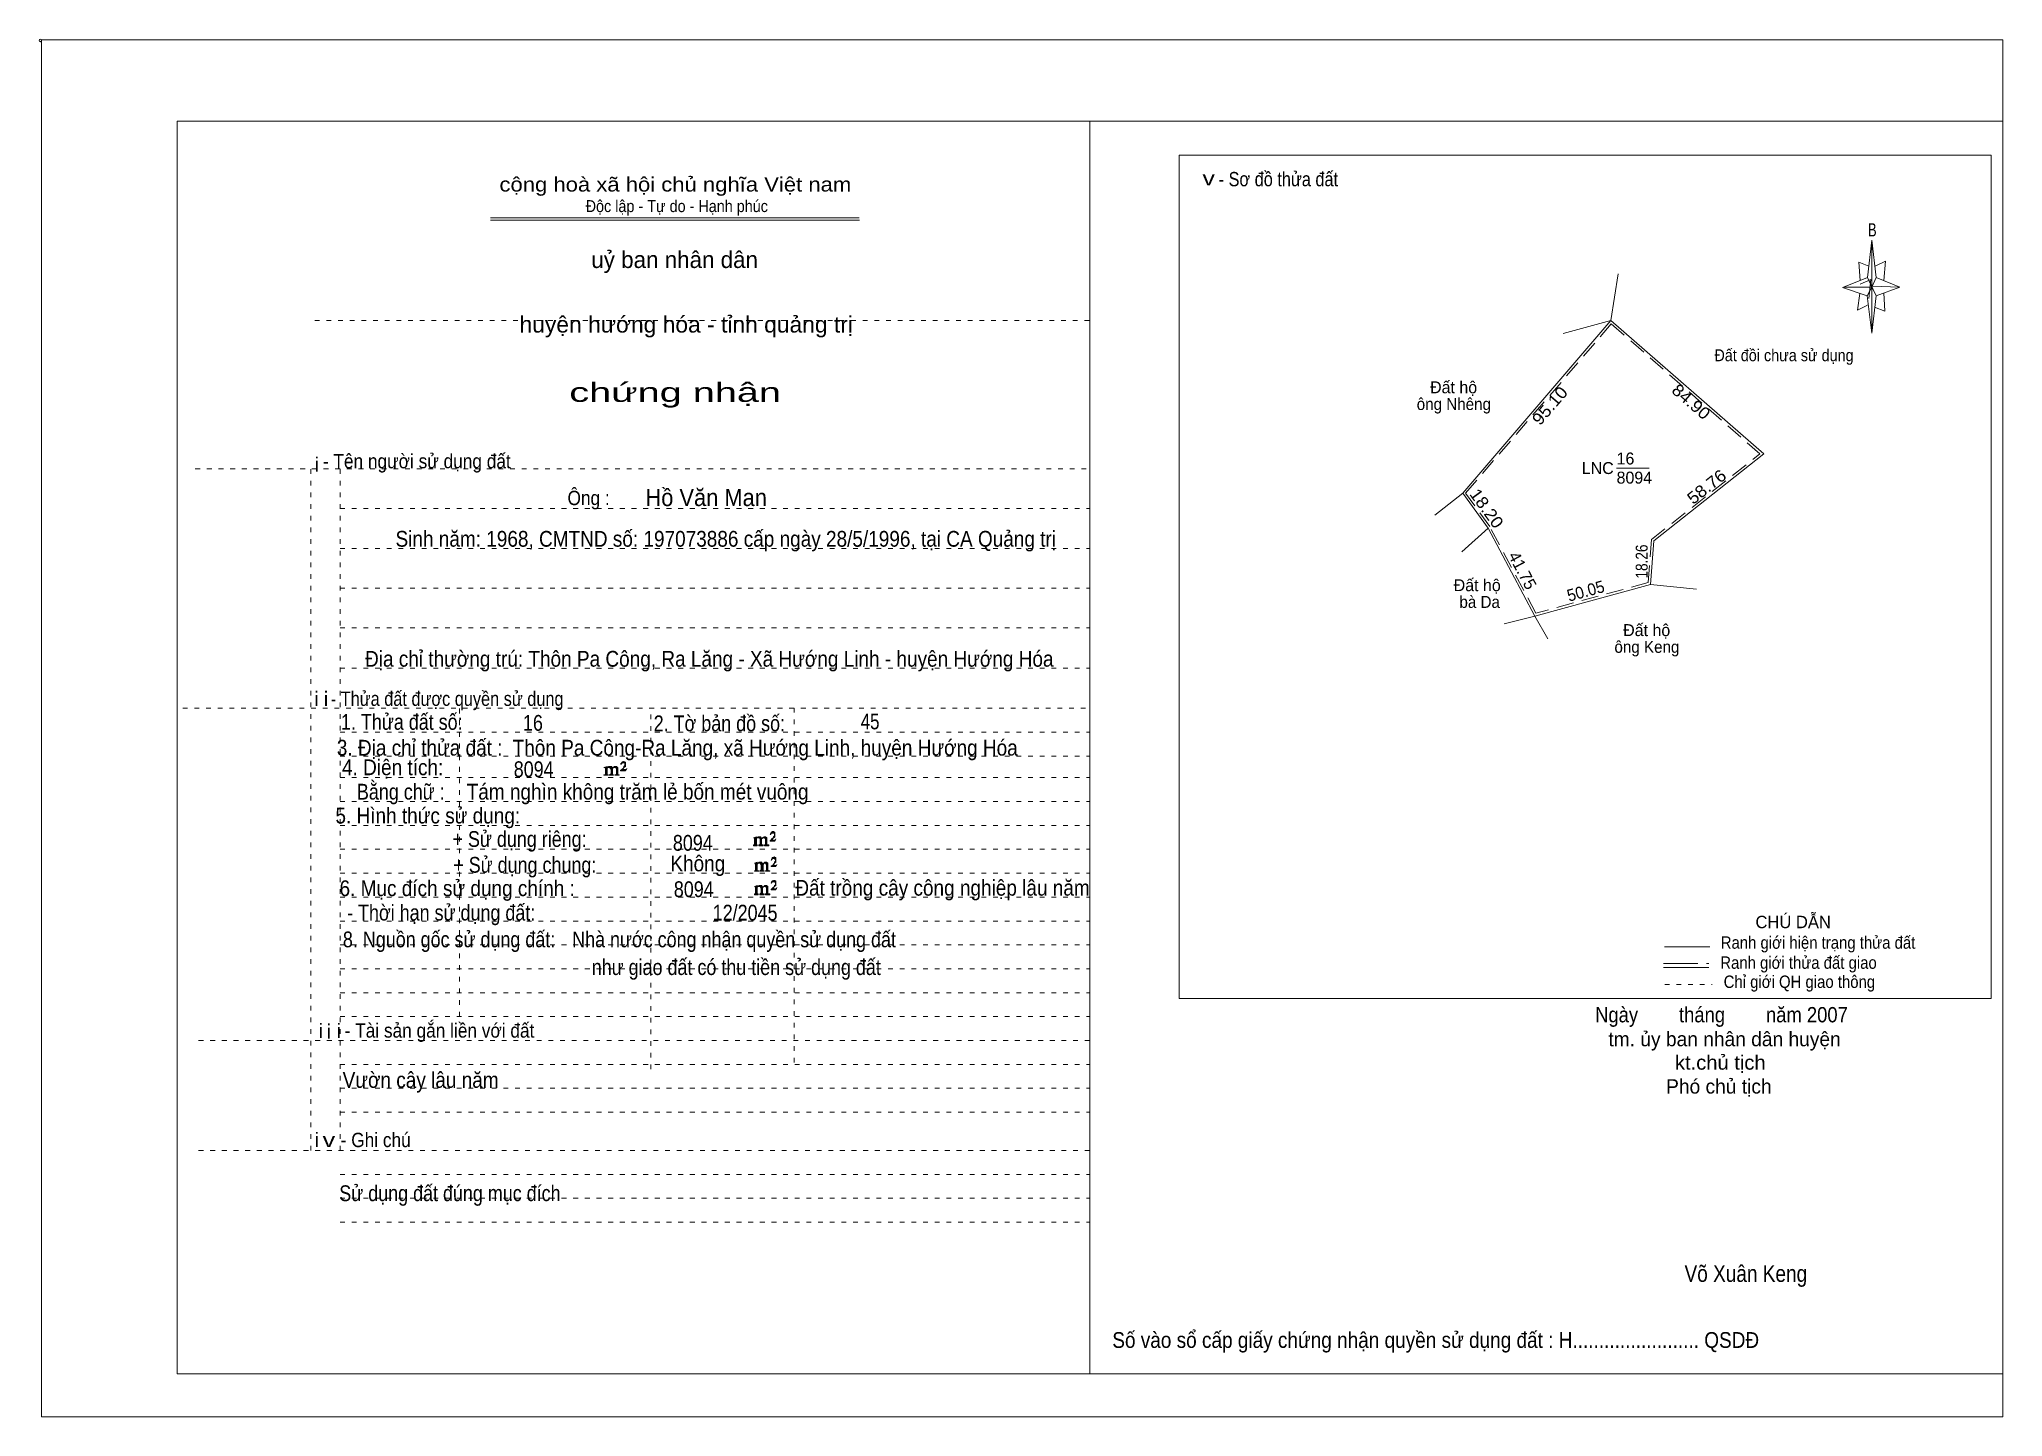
# Model space of a CAD drawing. Header units: centimetres. Extents: x -1.6 to 39.5, y -3.3 to 25.5.
import ezdxf
from ezdxf.enums import TextEntityAlignment as Align

# ---------------------------------------------------------------- set-up
doc = ezdxf.new("R2010")
doc.units = ezdxf.units.CM
doc.header["$LTSCALE"] = 0.12
for name, pattern in [('DOTTED', [1.5, 0.3, -1.2]), ('LONG_DASHED', [7.5, 6, -1.5]), ('MEDIUM_DASHED', [4.5, 3, -1.5])]:
    doc.linetypes.add(name, pattern=pattern)
for name, color, linetype, lineweight in [('1', 7, 'DOTTED', 13), ('10', 7, 'Continuous', 13), ('4', 7, 'Continuous', 13), ('5', 7, 'Continuous', 13), ('50', 7, 'Continuous', 13)]:
    doc.layers.add(name, color=color, linetype=linetype, lineweight=lineweight)

msp = doc.modelspace()

# ---------------------------------------------------------------- hatches: boundary and pattern name
at = {"layer": '50'}
for points in [[(10.27, 10.13), (10.27, 10.12), (10.27, 10.11), (10.25, 10.11), (10.24, 10.11), (10.24, 10.1), (10.33, 10.1), (10.33, 10.11), (10.32, 10.11), (10.31, 10.11), (10.31, 10.12), (10.31, 10.13), (10.31, 10.24), (10.31, 10.25), (10.32, 10.26), (10.34, 10.26), (10.35, 10.26), (10.36, 10.26), (10.37, 10.25), (10.39, 10.22), (10.39, 10.13), (10.37, 10.12), (10.37, 10.11), (10.36, 10.11), (10.35, 10.11), (10.35, 10.1), (10.44, 10.1), (10.44, 10.11), (10.43, 10.11), (10.42, 10.11), (10.42, 10.12), (10.42, 10.13), (10.42, 10.24), (10.44, 10.26), (10.45, 10.26), (10.46, 10.26), (10.49, 10.26), (10.49, 10.25), (10.5, 10.24), (10.5, 10.22), (10.5, 10.13), (10.5, 10.12), (10.49, 10.11), (10.49, 10.11), (10.47, 10.11), (10.47, 10.1), (10.56, 10.1), (10.56, 10.11), (10.55, 10.11), (10.54, 10.11), (10.53, 10.12), (10.53, 10.13), (10.53, 10.2), (10.53, 10.25), (10.53, 10.26), (10.52, 10.27), (10.5, 10.28), (10.47, 10.28), (10.46, 10.28), (10.44, 10.27), (10.41, 10.25), (10.41, 10.26), (10.4, 10.28), (10.39, 10.28), (10.37, 10.28), (10.35, 10.28), (10.34, 10.28), (10.32, 10.26), (10.31, 10.26), (10.31, 10.25), (10.31, 10.25), (10.31, 10.26), (10.31, 10.28), (10.24, 10.26), (10.24, 10.26), (10.25, 10.26), (10.27, 10.25), (10.27, 10.24), (10.27, 10.23)], [(10.69, 10.19), (10.72, 10.24), (10.72, 10.24), (10.71, 10.22), (10.69, 10.22), (10.68, 10.22), (10.63, 10.22), (10.66, 10.26), (10.67, 10.27), (10.69, 10.28), (10.69, 10.3), (10.69, 10.32), (10.69, 10.34), (10.69, 10.35), (10.69, 10.37), (10.68, 10.38), (10.67, 10.38), (10.66, 10.39), (10.65, 10.39), (10.63, 10.38), (10.63, 10.38), (10.62, 10.37), (10.61, 10.35), (10.59, 10.33), (10.61, 10.33), (10.61, 10.35), (10.62, 10.35), (10.63, 10.36), (10.65, 10.36), (10.66, 10.36), (10.67, 10.35), (10.68, 10.35), (10.68, 10.32), (10.68, 10.3), (10.66, 10.28), (10.66, 10.26), (10.65, 10.25), (10.59, 10.2), (10.59, 10.19)], [(13.39, 8.66), (13.39, 8.65), (13.39, 8.64), (13.38, 8.64), (13.37, 8.64), (13.37, 8.62), (13.45, 8.62), (13.45, 8.64), (13.44, 8.64), (13.43, 8.64), (13.43, 8.65), (13.43, 8.66), (13.43, 8.77), (13.43, 8.78), (13.44, 8.79), (13.47, 8.79), (13.48, 8.79), (13.49, 8.79), (13.5, 8.78), (13.51, 8.74), (13.51, 8.66), (13.5, 8.65), (13.5, 8.64), (13.49, 8.64), (13.48, 8.64), (13.48, 8.62), (13.57, 8.62), (13.57, 8.64), (13.55, 8.64), (13.54, 8.64), (13.54, 8.65), (13.54, 8.66), (13.54, 8.77), (13.57, 8.79), (13.58, 8.79), (13.59, 8.79), (13.61, 8.79), (13.61, 8.78), (13.62, 8.77), (13.62, 8.74), (13.62, 8.66), (13.62, 8.65), (13.61, 8.64), (13.61, 8.64), (13.6, 8.64), (13.6, 8.62), (13.69, 8.62), (13.69, 8.64), (13.67, 8.64), (13.66, 8.64), (13.65, 8.65), (13.65, 8.66), (13.65, 8.73), (13.65, 8.78), (13.65, 8.79), (13.64, 8.8), (13.62, 8.81), (13.6, 8.81), (13.59, 8.81), (13.57, 8.8), (13.53, 8.78), (13.53, 8.79), (13.52, 8.81), (13.51, 8.81), (13.5, 8.81), (13.48, 8.81), (13.47, 8.81), (13.44, 8.79), (13.43, 8.79), (13.43, 8.78), (13.43, 8.78), (13.43, 8.79), (13.43, 8.81), (13.37, 8.79), (13.37, 8.79), (13.38, 8.79), (13.39, 8.78), (13.39, 8.77), (13.39, 8.76)], [(13.82, 8.72), (13.84, 8.77), (13.84, 8.77), (13.83, 8.74), (13.82, 8.74), (13.81, 8.74), (13.75, 8.74), (13.79, 8.79), (13.8, 8.8), (13.82, 8.81), (13.82, 8.83), (13.82, 8.84), (13.82, 8.87), (13.82, 8.88), (13.82, 8.9), (13.81, 8.91), (13.8, 8.91), (13.79, 8.92), (13.77, 8.92), (13.75, 8.91), (13.75, 8.91), (13.74, 8.9), (13.73, 8.88), (13.72, 8.86), (13.73, 8.86), (13.73, 8.88), (13.74, 8.88), (13.75, 8.89), (13.77, 8.89), (13.79, 8.89), (13.8, 8.88), (13.81, 8.88), (13.81, 8.84), (13.81, 8.83), (13.79, 8.81), (13.79, 8.79), (13.77, 8.78), (13.72, 8.73), (13.72, 8.72)], [(13.41, 8.12), (13.41, 8.11), (13.41, 8.1), (13.4, 8.1), (13.39, 8.1), (13.39, 8.09), (13.48, 8.09), (13.48, 8.1), (13.47, 8.1), (13.45, 8.1), (13.45, 8.11), (13.45, 8.12), (13.45, 8.23), (13.45, 8.24), (13.47, 8.26), (13.49, 8.26), (13.5, 8.26), (13.51, 8.26), (13.52, 8.24), (13.53, 8.21), (13.53, 8.12), (13.52, 8.11), (13.52, 8.1), (13.51, 8.1), (13.5, 8.1), (13.5, 8.09), (13.59, 8.09), (13.59, 8.1), (13.58, 8.1), (13.57, 8.1), (13.57, 8.11), (13.57, 8.12), (13.57, 8.23), (13.59, 8.26), (13.6, 8.26), (13.61, 8.26), (13.63, 8.26), (13.63, 8.24), (13.64, 8.23), (13.64, 8.21), (13.64, 8.12), (13.64, 8.11), (13.63, 8.1), (13.63, 8.1), (13.62, 8.1), (13.62, 8.09), (13.71, 8.09), (13.71, 8.1), (13.7, 8.1), (13.69, 8.1), (13.67, 8.11), (13.67, 8.12), (13.67, 8.2), (13.67, 8.24), (13.67, 8.26), (13.66, 8.27), (13.64, 8.28), (13.62, 8.28), (13.61, 8.28), (13.59, 8.27), (13.55, 8.24), (13.55, 8.26), (13.54, 8.28), (13.53, 8.28), (13.52, 8.28), (13.5, 8.28), (13.49, 8.28), (13.47, 8.26), (13.45, 8.26), (13.45, 8.24), (13.45, 8.24), (13.45, 8.26), (13.45, 8.28), (13.39, 8.26), (13.39, 8.26), (13.4, 8.26), (13.41, 8.24), (13.41, 8.23), (13.41, 8.22)], [(13.84, 8.19), (13.86, 8.23), (13.86, 8.23), (13.85, 8.21), (13.84, 8.21), (13.83, 8.21), (13.77, 8.21), (13.81, 8.26), (13.82, 8.27), (13.84, 8.28), (13.84, 8.3), (13.84, 8.31), (13.84, 8.33), (13.84, 8.34), (13.84, 8.37), (13.83, 8.38), (13.82, 8.38), (13.81, 8.39), (13.8, 8.39), (13.77, 8.38), (13.77, 8.38), (13.76, 8.37), (13.75, 8.34), (13.74, 8.32), (13.75, 8.32), (13.75, 8.34), (13.76, 8.34), (13.77, 8.36), (13.8, 8.36), (13.81, 8.36), (13.82, 8.34), (13.83, 8.34), (13.83, 8.31), (13.83, 8.3), (13.81, 8.28), (13.81, 8.26), (13.8, 8.24), (13.74, 8.2), (13.74, 8.19)], [(13.84, 7.7), (13.86, 7.75), (13.86, 7.75), (13.85, 7.72), (13.84, 7.72), (13.83, 7.72), (13.77, 7.72), (13.81, 7.77), (13.82, 7.78), (13.84, 7.79), (13.84, 7.81), (13.84, 7.82), (13.84, 7.85), (13.84, 7.86), (13.84, 7.88), (13.83, 7.89), (13.82, 7.89), (13.81, 7.9), (13.79, 7.9), (13.77, 7.89), (13.77, 7.89), (13.76, 7.88), (13.75, 7.86), (13.74, 7.84), (13.75, 7.84), (13.75, 7.86), (13.76, 7.86), (13.77, 7.87), (13.79, 7.87), (13.81, 7.87), (13.82, 7.86), (13.83, 7.86), (13.83, 7.82), (13.83, 7.81), (13.81, 7.79), (13.81, 7.77), (13.79, 7.76), (13.74, 7.71), (13.74, 7.7)], [(13.41, 7.64), (13.41, 7.63), (13.41, 7.62), (13.4, 7.62), (13.39, 7.62), (13.39, 7.6), (13.47, 7.6), (13.47, 7.62), (13.46, 7.62), (13.45, 7.62), (13.45, 7.63), (13.45, 7.64), (13.45, 7.75), (13.45, 7.76), (13.46, 7.77), (13.49, 7.77), (13.5, 7.77), (13.51, 7.77), (13.52, 7.76), (13.53, 7.72), (13.53, 7.64), (13.52, 7.63), (13.52, 7.62), (13.51, 7.62), (13.5, 7.62), (13.5, 7.6), (13.59, 7.6), (13.59, 7.62), (13.57, 7.62), (13.56, 7.62), (13.56, 7.63), (13.56, 7.64), (13.56, 7.75), (13.59, 7.77), (13.6, 7.77), (13.61, 7.77), (13.63, 7.77), (13.63, 7.76), (13.64, 7.75), (13.64, 7.72), (13.64, 7.64), (13.64, 7.63), (13.63, 7.62), (13.63, 7.62), (13.62, 7.62), (13.62, 7.6), (13.71, 7.6), (13.71, 7.62), (13.69, 7.62), (13.68, 7.62), (13.67, 7.63), (13.67, 7.64), (13.67, 7.71), (13.67, 7.76), (13.67, 7.77), (13.66, 7.78), (13.64, 7.79), (13.62, 7.79), (13.61, 7.79), (13.59, 7.78), (13.55, 7.76), (13.55, 7.77), (13.54, 7.79), (13.53, 7.79), (13.52, 7.79), (13.5, 7.79), (13.49, 7.79), (13.46, 7.77), (13.45, 7.77), (13.45, 7.76), (13.45, 7.76), (13.45, 7.77), (13.45, 7.79), (13.39, 7.77), (13.39, 7.77), (13.4, 7.77), (13.41, 7.76), (13.41, 7.75), (13.41, 7.74)]]:
    msp.add_hatch(color=256, dxfattribs=at).paths.add_polyline_path(points)

# ---------------------------------------------------------------- linework, layer by layer
at = {"layer": '1', "linetype": 'Continuous'}
for p, q in [((1.31, -2.42), (1.31, 23.78)), ((1.31, 23.78), (39.51, 23.78)), ((20.41, -2.42), (20.41, 23.78)), ((39.51, -2.42), (39.51, 23.78)), ((7.87, 21.76), (15.58, 21.76)), ((7.87, 21.71), (15.59, 21.71)), ((36.67, 20.13), (36.16, 20.3)), ((1.31, -2.42), (39.51, -2.42))]:
    msp.add_line(p, q, dxfattribs=at)
at = {"layer": '1'}
for p, q in [((4.19, 19.61), (20.41, 19.61)), ((1.69, 16.51), (20.41, 16.51)), ((4.11, 2.25), (4.11, 16.51)), ((4.72, 2.25), (4.72, 16.51)), ((4.72, 15.68), (20.41, 15.68)), ((4.72, 14.84), (20.41, 14.84)), ((4.72, 14.01), (20.41, 14.01)), ((4.72, 13.18), (20.41, 13.18)), ((4.72, 12.34), (20.41, 12.34)), ((1.43, 11.5), (20.41, 11.5)), ((7.22, 5.05), (7.22, 11.5)), ((11.22, 3.95), (11.22, 11.5)), ((14.22, 4.09), (14.22, 11.5)), ((4.72, 11), (20.41, 11)), ((4.72, 10.5), (20.41, 10.5)), ((4.72, 10.05), (20.41, 10.05)), ((4.72, 9.55), (20.41, 9.55)), ((4.72, 9.05), (20.41, 9.05)), ((4.72, 8.55), (20.41, 8.55)), ((4.72, 8.05), (20.41, 8.05)), ((4.72, 7.55), (20.41, 7.55)), ((4.72, 7.05), (20.41, 7.05)), ((4.72, 6.55), (20.41, 6.55)), ((4.72, 6.05), (20.41, 6.05)), ((4.72, 5.55), (20.41, 5.55)), ((4.72, 5.05), (20.41, 5.05)), ((1.76, 4.55), (20.41, 4.55)), ((4.72, 4.05), (20.41, 4.05)), ((4.72, 3.55), (20.41, 3.55)), ((4.72, 3.05), (20.41, 3.05)), ((1.76, 2.25), (20.41, 2.25)), ((4.72, 1.75), (20.41, 1.75)), ((4.72, 1.25), (20.41, 1.25)), ((4.72, 0.75), (20.41, 0.75))]:
    msp.add_line(p, q, dxfattribs=at)
at = {"layer": '1', "linetype": 'Continuous'}
msp.add_lwpolyline([(-1.53, -3.32), (39.51, -3.32), (39.51, 25.48), (-1.53, 25.48)], close=True, dxfattribs=at)
msp.add_lwpolyline([(36.68, 19.93), (36.47, 19.83), (36.52, 20.18)], dxfattribs=at)
at = {"layer": '10'}
for p, q in [((31.46, 20.59), (31.31, 19.61)), ((28.21, 16), (31.31, 19.61)), ((31.31, 19.61), (30.31, 19.34)), ((31.31, 19.61), (34.51, 16.82)), ((31.43, 16.52), (32.11, 16.52)), ((32.14, 14.09), (29.72, 13.43)), ((32.14, 14.09), (33.1, 13.99)), ((29.72, 13.43), (29.08, 13.27))]:
    msp.add_line(p, q, dxfattribs=at)
at = {"layer": '10', "linetype": 'MEDIUM_DASHED'}
msp.add_line((28.78, 15.3), (28.27, 16), dxfattribs=at)
for points in [[(28.27, 16), (31.32, 19.54), (34.43, 16.82)], [(32.09, 14.13), (32.16, 15.03), (34.43, 16.82)], [(32.09, 14.13), (29.74, 13.49), (28.78, 15.29)]]:
    msp.add_lwpolyline(points, dxfattribs=at)
at = {"layer": '10'}
for points in [[(32.14, 14.09), (32.21, 15), (34.51, 16.82)], [(28.74, 15.27), (28.21, 16), (27.63, 15.54)], [(29.99, 12.95), (29.72, 13.43), (28.74, 15.27), (28.19, 14.77)]]:
    msp.add_lwpolyline(points, dxfattribs=at)
at = {"layer": '4'}
for p, q in [((32.43, 6.51), (33.38, 6.51)), ((32.41, 6.08), (33.36, 6.08))]:
    msp.add_line(p, q, dxfattribs=at)
at = {"layer": '4', "linetype": 'LONG_DASHED'}
msp.add_line((32.41, 6.16), (33.36, 6.16), dxfattribs=at)
at = {"layer": '4', "linetype": 'DOTTED'}
msp.add_line((32.44, 5.72), (33.43, 5.72), dxfattribs=at)
at = {"layer": '4'}
msp.add_lwpolyline([(22.28, 23.07), (39.27, 23.07), (39.27, 5.43), (22.28, 5.43)], close=True, dxfattribs=at)
msp.add_circle((-1.55, 25.47), 0.025, dxfattribs=at)
at = {"layer": '5'}
for p, q in [((36.68, 20.51), (36.77, 21.29)), ((36.86, 20.51), (37.36, 20.31)), ((37.02, 20.19), (37.04, 19.81)), ((36.86, 20.13), (36.77, 19.35)), ((37.04, 19.81), (36.83, 19.89))]:
    msp.add_line(p, q, dxfattribs=at)
for points in [[(36.77, 21.29), (36.86, 20.51), (36.77, 20.31)], [(36.77, 20.31), (36.18, 20.31), (36.68, 20.51), (36.86, 20.13), (37.36, 20.31), (36.77, 20.33)], [(36.77, 20.31), (36.77, 19.35), (36.67, 20.13)]]:
    msp.add_lwpolyline(points, close=True, dxfattribs=at)
for points in [[(36.71, 20.75), (36.5, 20.83), (36.53, 20.45)], [(36.84, 20.75), (37.06, 20.85), (37.02, 20.45)], [(36.77, 20.31), (36.68, 20.51), (36.18, 20.31)], [(36.53, 20.37), (36.75, 20.47), (36.71, 20.07)], [(36.77, 20.31), (36.86, 20.13), (37.36, 20.31)]]:
    msp.add_lwpolyline(points, dxfattribs=at)
at = {"layer": '50'}
for points in [[(10.27, 10.13), (10.27, 10.12), (10.27, 10.11), (10.25, 10.11), (10.24, 10.11), (10.24, 10.1), (10.33, 10.1), (10.33, 10.11), (10.32, 10.11), (10.31, 10.11), (10.31, 10.12), (10.31, 10.13), (10.31, 10.24), (10.31, 10.25), (10.32, 10.26), (10.34, 10.26), (10.35, 10.26), (10.36, 10.26), (10.37, 10.25), (10.39, 10.22), (10.39, 10.13), (10.37, 10.12), (10.37, 10.11), (10.36, 10.11), (10.35, 10.11), (10.35, 10.1), (10.44, 10.1), (10.44, 10.11), (10.43, 10.11), (10.42, 10.11), (10.42, 10.12), (10.42, 10.13), (10.42, 10.24), (10.44, 10.26), (10.45, 10.26), (10.46, 10.26), (10.49, 10.26), (10.49, 10.25), (10.5, 10.24), (10.5, 10.22), (10.5, 10.13), (10.5, 10.12), (10.49, 10.11), (10.49, 10.11), (10.47, 10.11), (10.47, 10.1), (10.56, 10.1), (10.56, 10.11), (10.55, 10.11), (10.54, 10.11), (10.53, 10.12), (10.53, 10.13), (10.53, 10.2), (10.53, 10.25), (10.53, 10.26), (10.52, 10.27), (10.5, 10.28), (10.47, 10.28), (10.46, 10.28), (10.44, 10.27), (10.41, 10.25), (10.41, 10.26), (10.4, 10.28), (10.39, 10.28), (10.37, 10.28), (10.35, 10.28), (10.34, 10.28), (10.32, 10.26), (10.31, 10.26), (10.31, 10.25), (10.31, 10.25), (10.31, 10.26), (10.31, 10.28), (10.24, 10.26), (10.24, 10.26), (10.25, 10.26), (10.27, 10.25), (10.27, 10.24), (10.27, 10.23)], [(10.69, 10.19), (10.72, 10.24), (10.72, 10.24), (10.71, 10.22), (10.69, 10.22), (10.68, 10.22), (10.63, 10.22), (10.66, 10.26), (10.67, 10.27), (10.69, 10.28), (10.69, 10.3), (10.69, 10.32), (10.69, 10.34), (10.69, 10.35), (10.69, 10.37), (10.68, 10.38), (10.67, 10.38), (10.66, 10.39), (10.65, 10.39), (10.63, 10.38), (10.63, 10.38), (10.62, 10.37), (10.61, 10.35), (10.59, 10.33), (10.61, 10.33), (10.61, 10.35), (10.62, 10.35), (10.63, 10.36), (10.65, 10.36), (10.66, 10.36), (10.67, 10.35), (10.68, 10.35), (10.68, 10.32), (10.68, 10.3), (10.66, 10.28), (10.66, 10.26), (10.65, 10.25), (10.59, 10.2), (10.59, 10.19)], [(13.39, 8.66), (13.39, 8.65), (13.39, 8.64), (13.38, 8.64), (13.37, 8.64), (13.37, 8.62), (13.45, 8.62), (13.45, 8.64), (13.44, 8.64), (13.43, 8.64), (13.43, 8.65), (13.43, 8.66), (13.43, 8.77), (13.43, 8.78), (13.44, 8.79), (13.47, 8.79), (13.48, 8.79), (13.49, 8.79), (13.5, 8.78), (13.51, 8.74), (13.51, 8.66), (13.5, 8.65), (13.5, 8.64), (13.49, 8.64), (13.48, 8.64), (13.48, 8.62), (13.57, 8.62), (13.57, 8.64), (13.55, 8.64), (13.54, 8.64), (13.54, 8.65), (13.54, 8.66), (13.54, 8.77), (13.57, 8.79), (13.58, 8.79), (13.59, 8.79), (13.61, 8.79), (13.61, 8.78), (13.62, 8.77), (13.62, 8.74), (13.62, 8.66), (13.62, 8.65), (13.61, 8.64), (13.61, 8.64), (13.6, 8.64), (13.6, 8.62), (13.69, 8.62), (13.69, 8.64), (13.67, 8.64), (13.66, 8.64), (13.65, 8.65), (13.65, 8.66), (13.65, 8.73), (13.65, 8.78), (13.65, 8.79), (13.64, 8.8), (13.62, 8.81), (13.6, 8.81), (13.59, 8.81), (13.57, 8.8), (13.53, 8.78), (13.53, 8.79), (13.52, 8.81), (13.51, 8.81), (13.5, 8.81), (13.48, 8.81), (13.47, 8.81), (13.44, 8.79), (13.43, 8.79), (13.43, 8.78), (13.43, 8.78), (13.43, 8.79), (13.43, 8.81), (13.37, 8.79), (13.37, 8.79), (13.38, 8.79), (13.39, 8.78), (13.39, 8.77), (13.39, 8.76)], [(13.82, 8.72), (13.84, 8.77), (13.84, 8.77), (13.83, 8.74), (13.82, 8.74), (13.81, 8.74), (13.75, 8.74), (13.79, 8.79), (13.8, 8.8), (13.82, 8.81), (13.82, 8.83), (13.82, 8.84), (13.82, 8.87), (13.82, 8.88), (13.82, 8.9), (13.81, 8.91), (13.8, 8.91), (13.79, 8.92), (13.77, 8.92), (13.75, 8.91), (13.75, 8.91), (13.74, 8.9), (13.73, 8.88), (13.72, 8.86), (13.73, 8.86), (13.73, 8.88), (13.74, 8.88), (13.75, 8.89), (13.77, 8.89), (13.79, 8.89), (13.8, 8.88), (13.81, 8.88), (13.81, 8.84), (13.81, 8.83), (13.79, 8.81), (13.79, 8.79), (13.77, 8.78), (13.72, 8.73), (13.72, 8.72)], [(13.41, 8.12), (13.41, 8.11), (13.41, 8.1), (13.4, 8.1), (13.39, 8.1), (13.39, 8.09), (13.48, 8.09), (13.48, 8.1), (13.47, 8.1), (13.45, 8.1), (13.45, 8.11), (13.45, 8.12), (13.45, 8.23), (13.45, 8.24), (13.47, 8.26), (13.49, 8.26), (13.5, 8.26), (13.51, 8.26), (13.52, 8.24), (13.53, 8.21), (13.53, 8.12), (13.52, 8.11), (13.52, 8.1), (13.51, 8.1), (13.5, 8.1), (13.5, 8.09), (13.59, 8.09), (13.59, 8.1), (13.58, 8.1), (13.57, 8.1), (13.57, 8.11), (13.57, 8.12), (13.57, 8.23), (13.59, 8.26), (13.6, 8.26), (13.61, 8.26), (13.63, 8.26), (13.63, 8.24), (13.64, 8.23), (13.64, 8.21), (13.64, 8.12), (13.64, 8.11), (13.63, 8.1), (13.63, 8.1), (13.62, 8.1), (13.62, 8.09), (13.71, 8.09), (13.71, 8.1), (13.7, 8.1), (13.69, 8.1), (13.67, 8.11), (13.67, 8.12), (13.67, 8.2), (13.67, 8.24), (13.67, 8.26), (13.66, 8.27), (13.64, 8.28), (13.62, 8.28), (13.61, 8.28), (13.59, 8.27), (13.55, 8.24), (13.55, 8.26), (13.54, 8.28), (13.53, 8.28), (13.52, 8.28), (13.5, 8.28), (13.49, 8.28), (13.47, 8.26), (13.45, 8.26), (13.45, 8.24), (13.45, 8.24), (13.45, 8.26), (13.45, 8.28), (13.39, 8.26), (13.39, 8.26), (13.4, 8.26), (13.41, 8.24), (13.41, 8.23), (13.41, 8.22)], [(13.84, 8.19), (13.86, 8.23), (13.86, 8.23), (13.85, 8.21), (13.84, 8.21), (13.83, 8.21), (13.77, 8.21), (13.81, 8.26), (13.82, 8.27), (13.84, 8.28), (13.84, 8.3), (13.84, 8.31), (13.84, 8.33), (13.84, 8.34), (13.84, 8.37), (13.83, 8.38), (13.82, 8.38), (13.81, 8.39), (13.8, 8.39), (13.77, 8.38), (13.77, 8.38), (13.76, 8.37), (13.75, 8.34), (13.74, 8.32), (13.75, 8.32), (13.75, 8.34), (13.76, 8.34), (13.77, 8.36), (13.8, 8.36), (13.81, 8.36), (13.82, 8.34), (13.83, 8.34), (13.83, 8.31), (13.83, 8.3), (13.81, 8.28), (13.81, 8.26), (13.8, 8.24), (13.74, 8.2), (13.74, 8.19)], [(13.84, 7.7), (13.86, 7.75), (13.86, 7.75), (13.85, 7.72), (13.84, 7.72), (13.83, 7.72), (13.77, 7.72), (13.81, 7.77), (13.82, 7.78), (13.84, 7.79), (13.84, 7.81), (13.84, 7.82), (13.84, 7.85), (13.84, 7.86), (13.84, 7.88), (13.83, 7.89), (13.82, 7.89), (13.81, 7.9), (13.79, 7.9), (13.77, 7.89), (13.77, 7.89), (13.76, 7.88), (13.75, 7.86), (13.74, 7.84), (13.75, 7.84), (13.75, 7.86), (13.76, 7.86), (13.77, 7.87), (13.79, 7.87), (13.81, 7.87), (13.82, 7.86), (13.83, 7.86), (13.83, 7.82), (13.83, 7.81), (13.81, 7.79), (13.81, 7.77), (13.79, 7.76), (13.74, 7.71), (13.74, 7.7)], [(13.41, 7.64), (13.41, 7.63), (13.41, 7.62), (13.4, 7.62), (13.39, 7.62), (13.39, 7.6), (13.47, 7.6), (13.47, 7.62), (13.46, 7.62), (13.45, 7.62), (13.45, 7.63), (13.45, 7.64), (13.45, 7.75), (13.45, 7.76), (13.46, 7.77), (13.49, 7.77), (13.5, 7.77), (13.51, 7.77), (13.52, 7.76), (13.53, 7.72), (13.53, 7.64), (13.52, 7.63), (13.52, 7.62), (13.51, 7.62), (13.5, 7.62), (13.5, 7.6), (13.59, 7.6), (13.59, 7.62), (13.57, 7.62), (13.56, 7.62), (13.56, 7.63), (13.56, 7.64), (13.56, 7.75), (13.59, 7.77), (13.6, 7.77), (13.61, 7.77), (13.63, 7.77), (13.63, 7.76), (13.64, 7.75), (13.64, 7.72), (13.64, 7.64), (13.64, 7.63), (13.63, 7.62), (13.63, 7.62), (13.62, 7.62), (13.62, 7.6), (13.71, 7.6), (13.71, 7.62), (13.69, 7.62), (13.68, 7.62), (13.67, 7.63), (13.67, 7.64), (13.67, 7.71), (13.67, 7.76), (13.67, 7.77), (13.66, 7.78), (13.64, 7.79), (13.62, 7.79), (13.61, 7.79), (13.59, 7.78), (13.55, 7.76), (13.55, 7.77), (13.54, 7.79), (13.53, 7.79), (13.52, 7.79), (13.5, 7.79), (13.49, 7.79), (13.46, 7.77), (13.45, 7.77), (13.45, 7.76), (13.45, 7.76), (13.45, 7.77), (13.45, 7.79), (13.39, 7.77), (13.39, 7.77), (13.4, 7.77), (13.41, 7.76), (13.41, 7.75), (13.41, 7.74)]]:
    msp.add_lwpolyline(points, close=True, dxfattribs=at)

# ---------------------------------------------------------------- texts
at = {"layer": '1'}
for s, height, width, p in [('cộng hoà xã hội chủ nghĩa Việt nam', 0.3, 1.15, (11.735, 22.31)), ('v', 0.3, 1.3, (22.895, 22.44)), ('- Sơ đồ thửa đất ', 0.3, 0.85, (24.4, 22.42)), ('Độc lập - Tự do - Hạnh phúc', 0.25, 0.9, (11.765, 21.88)), ('chứng nhận', 0.4, 1.55, (11.73, 17.91)), ('- Tên người sử dụng đất', 0.3, 0.9, (6.325, 16.52)), ('- Thửa đất được quyền sử dụng', 0.3, 0.85, (6.96, 11.55)), ('- Tài sản gắn liền với đất ', 0.3, 0.9, (6.85, 4.61)), ('v', 0.3, 1.3, (4.485, 2.32)), ('- Ghi chú', 0.3, 0.9, (5.465, 2.32))]:
    msp.add_text(s, height=height, dxfattribs=dict(at, width=width)).set_placement(p, align=Align.CENTER)
for s, height, p in [('uỷ ban nhân dân', 0.35, (11.72, 20.71)), ('i', 0.3, (4.235, 16.45)), ('i', 0.3, (4.225, 11.55)), ('i', 0.3, (4.425, 11.55)), ('i', 0.3, (4.315, 4.6)), ('i', 0.3, (4.485, 4.59)), ('i', 0.3, (4.695, 4.6)), ('i', 0.3, (4.235, 2.32))]:
    msp.add_text(s, height=height, dxfattribs=at).set_placement(p, align=Align.CENTER)
at = {"layer": '10'}
for s, height, width, p in [('Đất đồi chưa sử dụng ', 0.25, 0.9, (34.975, 18.76)), ('ông Nhêng', 0.25, 0.95, (28.025, 17.74)), ('bà Da', 0.25, 0.95, (28.565, 13.6)), ('ông Keng', 0.25, 0.95, (32.065, 12.66)), ('Võ Xuân Keng', 0.35, 0.85, (34.135, -0.5))]:
    msp.add_text(s, height=height, dxfattribs=dict(at, width=width)).set_placement(p, align=Align.CENTER)
for s, p in [('Đất hộ', (28.02, 18.09)), ('Đất hộ ', (28.56, 13.95)), ('Đất hộ', (32.06, 13.01))]:
    msp.add_text(s, height=0.25, dxfattribs=at).set_placement(p, align=Align.CENTER)
for s, rotation, width, p in [('95.10', 49.303, 1.1, (30.128, 17.748)), ('84.90', 319.007, 1.1, (32.908, 17.819)), ('58.76', 38.38, 1.1, (33.392, 16.037)), ('18.20', 306.039, 1.1, (28.61, 15.608)), ('18.26', 90, 0.85, (32.08, 14.57)), ('50.05', 15.4, 0.95, (30.817, 13.834))]:
    msp.add_text(s, height=0.25, rotation=rotation, dxfattribs=dict(at, width=width)).set_placement(p, align=Align.CENTER)
for s, p in [('16', (31.43, 16.6)), ('8094', (31.43, 16.2))]:
    msp.add_text(s, height=0.25, dxfattribs=at).set_placement(p)
msp.add_text('LNC', height=0.25, dxfattribs=at).set_placement((31.37, 16.4), align=Align.RIGHT)
msp.add_text('41.75', height=0.25, rotation=298.063, dxfattribs=at).set_placement((29.351, 14.324), align=Align.CENTER)
at = {"layer": '4'}
msp.add_text('CHÚ DẪN', height=0.2591, dxfattribs=at).set_placement((35.125, 6.9), align=Align.CENTER)
at = {"layer": '4', "width": 0.9}
for s, p in [('Ranh giới hiện trạng thửa đất', (35.645, 6.47)), ('Ranh giới thửa đất giao ', (35.28, 6.05)), ('Chỉ giới QH giao thông', (35.255, 5.65))]:
    msp.add_text(s, height=0.2591, dxfattribs=at).set_placement(p, align=Align.CENTER)
at = {"layer": '5', "width": 0.75}
msp.add_text('B', height=0.276, dxfattribs=at).set_placement((36.78, 21.37), align=Align.CENTER)
at = {"layer": '50'}
for s, height, width, p in [('  huyện hướng hóa - tỉnh quảng trị', 0.34, 1.05, (11.83, 19.36)), ('Ông :', 0.3, 0.9, (9.92, 15.75)), ('Hồ Văn Man', 0.36, 0.95, (12.38, 15.73)), ('Sinh năm: 1968, CMTND số: 197073886 cấp ngày 28/5/1996, tại CA Quảng trị', 0.33, 0.9, (12.79, 14.88)), ('Địa chỉ thường trú: Thôn Pa Công, Ra Lăng - Xã Hướng Linh - huyện Hướng Hóa ', 0.33, 0.9, (12.5, 12.37)), ('1. Thửa đất số:  ', 0.33, 0.85, (6.115, 11.05)), ('16', 0.33, 0.85, (8.755, 11.03)), ('2. Tờ bản đồ số:  ', 0.33, 0.85, (12.76, 11.02)), ('45', 0.33, 0.8, (15.81, 11.06)), ('3. Địa chỉ thửa đất : ', 0.33, 0.9, (6.44, 10.51)), ('Thôn Pa Công-Ra Lăng, xã Hướng Linh, huyện Hướng Hóa', 0.33, 0.9, (13.615, 10.51)), ('4. Diện tích: ', 0.33, 0.9, (5.875, 10.1)), ('8094', 0.33, 0.85, (8.77, 10.06)), ('Bằng chữ :', 0.33, 0.85, (5.99, 9.59)), ('Tám nghìn không trăm lẻ bốn mét vuông', 0.33, 0.9, (10.945, 9.59)), ('5. Hình thức sử dụng:', 0.33, 0.9, (6.555, 9.09)), ('+ Sử dụng riêng:', 0.33, 0.85, (8.475, 8.6)), ('8094', 0.33, 0.85, (12.1, 8.52)), ('+ Sử dụng chung:', 0.33, 0.85, (8.585, 8.06)), ('Không', 0.33, 0.9, (12.205, 8.09)), ('6. Mục đích sử dụng chính :', 0.33, 0.9, (7.17, 7.57)), ('8094', 0.33, 0.85, (12.12, 7.55)), ('Đất trồng cây công nghiệp lâu năm', 0.33, 0.9, (17.325, 7.58)), ('- Thời hạn sử dụng đất:', 0.33, 0.85, (6.835, 7.06)), ('12/2045', 0.33, 0.85, (13.195, 7.06)), ('8. Nguồn gốc sử dụng đất:', 0.33, 0.85, (7, 6.5)), ('Nhà nước công nhận quyền sử dụng đất ', 0.33, 0.85, (13.015, 6.5)), ('như giao đất có thu tiền sử dụng đất', 0.33, 0.85, (13.01, 5.92)), ('Ngày        tháng        năm 2007', 0.32, 0.9, (33.625, 4.93)), ('kt.chủ tịch', 0.3, 1.05, (33.6, 3.94)), ('Vườn cây lâu năm', 0.33, 0.9, (6.405, 3.56)), ('Sử dụng đất đúng mục đích ', 0.33, 0.85, (7.07, 1.19)), ('Số vào sổ cấp giấy chứng nhận quyền sử dụng đất : H........................ QSDĐ', 0.33, 0.9, (27.645, -1.88))]:
    msp.add_text(s, height=height, dxfattribs=dict(at, width=width)).set_placement(p, align=Align.CENTER)
for s, p in [('tm. ủy ban nhân dân huyện ', (33.745, 4.43)), ('Phó chủ tịch', (33.57, 3.44))]:
    msp.add_text(s, height=0.3, dxfattribs=at).set_placement(p, align=Align.CENTER)

doc.saveas('drawing.dxf')
